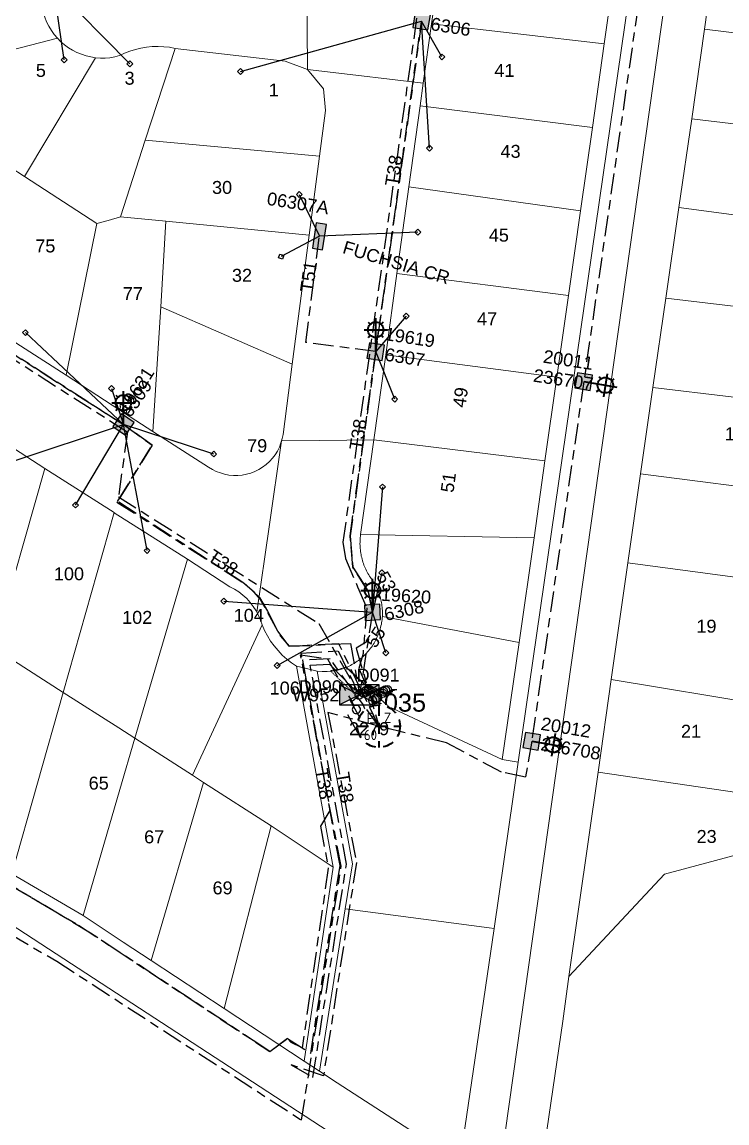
# Model space of a CAD drawing. Header units: metres. Extents: x 301341 to 310479, y 6262403 to 6265281.
# Drawn here: x 303246 to 303382.2, y 6264099.3 to 6264312.3 of the extents above; entities that cross this region are included whole.
import ezdxf
from ezdxf.enums import TextEntityAlignment as Align

# ---------------------------------------------------------------- set-up
doc = ezdxf.new("R2010")
doc.units = ezdxf.units.M
for name, pattern in [('Cable Exist UG', [8.2, 4, -1.2, 1.8, -1.2]), ('Dash', [5, 3, -2]), ('HIDDEN', [0.375, 0.25, -0.125]), ('HIDDEN2', [0.1875, 0.125, -0.0625])]:
    doc.linetypes.add(name, pattern=pattern)
doc.layers.get('0').update_dxf_attribs({"color": 6})
for name, color, linetype, lineweight in [('Cadastre Land Parcels_SP_EXT', 9, 'Continuous', 5), ('Cadastre Other Property_SP_EXT', 9, 'HIDDEN', 5), ('Cadastre Roads_SP_EXT', 9, 'Continuous', 5)]:
    doc.layers.add(name, color=color, linetype=linetype, lineweight=lineweight)
for name, color, linetype in [('Equip_HV_EXT', 7, 'Continuous'), ('Equip_LV_EXT', 7, 'Continuous'), ('Equip_SL_EXT', 7, 'Continuous'), ('Equip_SP_SL_EXT', 7, 'Continuous'), ('Mains_HV_EXT', 7, 'Continuous'), ('Mains_LV_EXT', 7, 'Continuous'), ('Mains_SL_EXT', 7, 'Continuous'), ('Services_SP_EXT', 7, 'Continuous'), ('Sub_SP_EXT', 7, 'Continuous'), ('SupportsUG_SP_LV_EXT', 7, 'Continuous'), ('SupportsUG_SP_LV_SL_EXT', 7, 'Continuous')]:
    doc.layers.add(name, color=color, linetype=linetype)
doc.styles.add('COLUMN_LABEL', font='arial.ttf')
doc.styles.add('iecARIAL', font='arial.ttf', dxfattribs={"height": 2})
doc.styles.add('IESYMBOL1', font='isocp.shx')
doc.styles.add('POLE_LABEL', font='arial.ttf')
doc.styles.add('SLCP_LABEL', font='arial.ttf', dxfattribs={"height": 3.5})
doc.styles.get("Standard").update_dxf_attribs({"font": 'arial.ttf'})
doc.styles.add('SWITCH_LABEL', font='arial.ttf', dxfattribs={"height": 2.5})

# ---------------------------------------------------------------- blocks, each defined once
blk = doc.blocks.new('SUB_PADMOUNT_EXT')
for points in [[(0, 0), (-3.84, 1.92), (-3.84, -1.92)], [(0, 0), (3.84, 1.92), (3.84, -1.92)]]:
    blk.add_hatch(color=256).paths.add_polyline_path(points)
for p, q in [((3.84, 1.92), (-3.84, -1.92)), ((-3.84, 1.92), (3.84, -1.92))]:
    blk.add_line(p, q)
blk.add_lwpolyline([(-3.84, -1.92), (3.84, -1.92), (3.84, 1.92), (-3.84, 1.92)], close=True)
for tag, height, flags, p in [('ASSET_NUM', 3.5, 8, (2, 2)), ('STREET_CODE', 0.2, 9, (1.5, 0)), ('CONSTRUCTED_VOLTAGE', 0.2, 9, (1.5, -0.2)), ('OPERATING_VOLTAGE', 0.2, 9, (1.5, -0.6)), ('ORIENTATION', 0.2, 9, (1.5, -0.8)), ('OWNED_BY', 0.2, 9, (1.5, -1)), ('OPERATED_BY', 0.2, 9, (1.5, -1.2)), ('SECONDARY_VOLTAGE', 0.2, 9, (1.5, -1.6)), ('STATE', 0.2, 9, (1.5, -1.8)), ('SUBSTATION_TYPE', 0.2, 9, (1.5, -2.2)), ('NO_PHASES', 0.2, 9, (1.5, -0.4)), ('MAINTAINED_BY', 0.2, 9, (1.5, -1.4)), ('PARENT', 0.2, 9, (1.5, -2)), ('STREETNAME', 0.2, 9, (1.5, -3)), ('SUBURB', 0.2, 9, (1.5, -3.2)), ('Z', 0.2, 1, (1.5, -3.6)), ('USAGE', 0.2, 9, (1.5, -2.4)), ('LEGEND', 0.2, 9, (1.5, -2.6)), ('LOCATION', 0.2, 9, (1.5, -2.8)), ('NOTES', 0.2, 9, (1.5, -3.4))]:
    blk.add_attdef(tag, text='', height=height, dxfattribs=dict(flags=flags)).set_placement(p, align=Align.MIDDLE_LEFT)
blk = doc.blocks.new('COLUMN_EXT')
blk.add_hatch(color=256).paths.add_polyline_path([(-1.49, 1.48), (-1.49, -1.49), (1.48, -1.49), (1.48, 1.48)])
blk.add_lwpolyline([(-1.49, -1.49), (1.48, -1.49), (1.48, 1.48), (-1.49, 1.48)], close=True)
for tag, height, style, flags, p in [('ASSET_NUM', 2.5, 'COLUMN_LABEL', 8, (2, 2)), ('STRUCTURE_PLANT_NUMBER', 0.2, 'POLE_LABEL', 9, (1.81, 0.03)), ('STREET_CODE', 0.2, 'COLUMN_LABEL', 9, (1.81, -0.2))]:
    blk.add_attdef(tag, text='', height=height, dxfattribs=dict(style=style, flags=flags)).set_placement(p, align=Align.MIDDLE_LEFT)
at = {"flags": 9}
for tag, p in [('COLUMN_TYPE', (1.81, -0.4)), ('OWNED_BY', (1.81, -0.6)), ('STATE', (1.81, -0.8)), ('USAGE', (1.81, -1)), ('STREETNAME', (1.81, -1.6)), ('SUBURB', (1.81, -1.8)), ('LEGEND', (1.81, -1.2)), ('LOCATION', (1.81, -1.4)), ('NOTES', (1.81, -2))]:
    blk.add_attdef(tag, text='', height=0.2, dxfattribs=at).set_placement(p, align=Align.MIDDLE_LEFT)
at = {"flags": 1}
blk.add_attdef('Z', (1.81, -2.35), '', height=0.2, dxfattribs=at)
blk = doc.blocks.new('PILLAR_EXT')
blk.add_hatch(color=256).paths.add_polyline_path([(-2.475, 0.99), (-2.475, -0.99), (2.475, -0.99), (2.475, 0.99)])
blk.add_lwpolyline([(-2.475, -0.99), (2.475, -0.99), (2.475, 0.99), (-2.475, 0.99)], close=True)
at = {"style": 'iecARIAL', "flags": 8}
blk.add_attdef('ASSET_NUM', (1.5, 3.5), '', height=2.5, dxfattribs=at)
for tag, p, flags in [('OWNED_BY', (0, -0.2), 9), ('STATE', (0, -0.4), 9), ('SUPPORT_TYPE', (0, -0.6), 9), ('STREETNAME', (0, -1.8), 9), ('SUBURB', (0, -2), 1), ('USAGE', (0, -0.8), 9), ('LEGEND', (0, -1), 9), ('LOCATION', (0, -1.2), 9), ('NOTES', (0, -1.4), 9), ('PARENT', (0, -1.6), 9)]:
    blk.add_attdef(tag, p, '', height=0.2, dxfattribs=dict(flags=flags))
blk = doc.blocks.new('SL_LANTERN_EXT')
at = {"lineweight": 40}
for p, q in [((0, 1.97), (0, 6.47)), ((-1.46, 5.68), (-1.06, 5.28)), ((1.46, 5.68), (1.06, 5.28)), ((-2.25, 4.22), (2.25, 4.22)), ((-1.46, 2.76), (-1.06, 3.16)), ((0, 0), (0, 2.72)), ((1.46, 2.76), (1.06, 3.16))]:
    blk.add_line(p, q, dxfattribs=at)
blk.add_circle((0, 4.22), 1.5, dxfattribs=at)
at = {"style": 'iecARIAL', "flags": 8}
blk.add_attdef('ASSET_NUM', (1.5, 1.5), '', height=2.5, dxfattribs=at)
for tag, p, height, flags in [('OPERATING_VOLTAGE', (0.98, -1.65), 0.2, 9), ('ORIENTATION', (0.98, -1.85), 0.2, 9), ('OWNED_BY', (0.98, -2.05), 0.2, 9), ('STATE', (0.98, -2.25), 0.2, 9), ('CONSTRUCTED_VOLTAGE', (0.98, -0.65), 0.2, 9), ('CONTROL_TYPE', (0.98, -0.85), 0.2, 9), ('LANTERN_PURPOSE', (0.98, -1.05), 0.2, 9), ('LANTERN_TYPE', (0.98, -1.25), 0.2, 9), ('NO_PHASES', (0.98, -1.45), 0.2, 9), ('LNUMBER', (2.18, -3.25), 2.5, 8), ('USAGE', (0.98, -2.45), 0.2, 9), ('CEXIST', (0.98, -2.65), 0.2, 9), ('CNEW', (0.98, -2.85), 0.2, 9), ('CNUMBER', (0.98, -3.05), 0.2, 9), ('CREMOVE', (0.98, -3.25), 0.2, 9), ('CREPLACE', (0.98, -3.45), 0.2, 9), ('LKINGHEIGHT', (0.98, -3.65), 0.2, 9), ('LBRACKET', (0.98, -3.85), 0.2, 9), ('LBRACKETVOCAB', (0.98, -4.05), 0.2, 9), ('LCATEGORY', (0.98, -4.25), 0.2, 9), ('LCHARGE1', (0.98, -4.45), 0.2, 9), ('LCHARGE1PERCENT', (0.98, -4.65), 0.2, 9), ('LCHARGE2', (0.98, -4.85), 0.2, 9), ('LCHARGE2PERCENT', (0.98, -5.05), 0.2, 9), ('LCHARGE3', (0.98, -5.25), 0.2, 9), ('LCHARGE3PERCENT', (0.98, -5.45), 0.2, 9), ('LEXIST', (0.98, -5.65), 0.2, 9), ('LLAMP', (0.98, -5.85), 0.2, 9), ('LLAMPVOCAB', (0.98, -6.05), 0.2, 9), ('LMAST', (0.98, -6.25), 0.2, 9), ('LMASTVOCAB', (0.98, -6.45), 0.2, 9), ('LNEW', (0.98, -6.65), 0.2, 9), ('LANTNUMBER', (0.98, -6.85), 0.2, 9), ('LOUTREACH', (0.98, -7.25), 0.2, 9), ('LOUTREACHVOCAB', (0.98, -7.45), 0.2, 9), ('LRATECODE', (0.98, -7.65), 0.2, 9), ('LREMOVE', (0.98, -7.85), 0.2, 9), ('LREPLACE', (0.98, -8.05), 0.2, 9), ('LTYPE', (0.98, -8.25), 0.2, 9), ('LTYPEVOCAB', (0.98, -8.45), 0.2, 9), ('LEGEND', (0.98, -8.65), 0.2, 9), ('STREETNAME', (0.98, -9.25), 0.2, 9), ('SUBURB', (0.98, -9.45), 0.2, 1), ('LOCATION', (0.98, -8.85), 0.2, 9), ('NOTES', (0.98, -9.05), 0.2, 9)]:
    blk.add_attdef(tag, p, '', height=height, dxfattribs=dict(flags=flags))
blk = doc.blocks.new('CCP_EXT')
at = {"flags": 9}
for tag, p in [('STATE', (0, -1.8)), ('NOTES', (0, -2))]:
    blk.add_attdef(tag, text='', height=0.2, dxfattribs=at).set_placement(p, align=Align.MIDDLE_LEFT)
blk.add_wipeout([(0, 0.57), (0.57, 0), (0, -0.57), (-0.57, 0)])
blk.add_lwpolyline([(-0.57, 0), (0, 0.57), (0.57, 0), (0, -0.57), (-0.57, 0)])
at = {"flags": 1}
blk.add_attdef('Z', (0, 0), '', height=0.2, dxfattribs=at)
at = {"flags": 9}
for tag, p in [('CCP_TYPE', (0, 0)), ('CONSTRUCTED_VOLTAGE', (0, -0.2)), ('OPERATING_VOLTAGE', (0, -0.6)), ('ORIENTATION', (0, -0.8)), ('OWNED_BY', (0, -1)), ('NO_PHASES', (0, -0.4)), ('USAGE', (0, -1.2)), ('LEGEND', (0, -1.4)), ('LIFE_SUPPORT', (0, -1.6))]:
    blk.add_attdef(tag, text='', height=0.2, dxfattribs=at).set_placement(p, align=Align.MIDDLE_LEFT)
blk = doc.blocks.new('LV_UG_DFUSE_CLOSED_EXT')
for points in [[(1, 0), (0, 0)], [(5.04, 0.73), (2.16, -0.72)], [(5.05, -0.71), (2.16, 0.72)], [(6.2, 0.01), (7.2, 0.01)]]:
    blk.add_lwpolyline(points)
for centre in [(1.8, 0), (5.4, 0.01)]:
    blk.add_circle(centre, 0.8)
at = {"flags": 9}
for tag, p in [('ACTUAL_STATUS', (0, 0)), ('CONSTRUCTED_VOLTAGE', (0, -0.2)), ('OPERATING_VOLTAGE', (0, -0.6)), ('ORIENTATION', (0, -0.8)), ('STATE', (0, -1)), ('SWITCH_TYPE', (0, -1.2)), ('NO_PHASES', (0, -0.4)), ('USAGE', (0, -1.4)), ('NOTES', (0, -1.6))]:
    blk.add_attdef(tag, text='', height=0.2, dxfattribs=at).set_placement(p, align=Align.MIDDLE_LEFT)
at = {"flags": 1}
blk.add_attdef('Z', (0, 0), '', height=0.2, dxfattribs=at)
blk = doc.blocks.new('SWG_HOLEC_SU_EXT')
blk.add_line((1.8, -2), (5.8, -2))
for points in [[(1, 0), (0, 0)], [(6.6, 0), (7.6, 0)]]:
    blk.add_lwpolyline(points)
for points in [[(1.8, -0.8, 1), (1.8, 0.8, 1)], [(5.8, -0.8, 1), (5.8, 0.8, 1)]]:
    blk.add_lwpolyline(points, format="xyb", close=True)
at = {"style": 'SWITCH_LABEL', "flags": 8}
blk.add_attdef('ASSET_NUM', text='', height=2.5, rotation=179.9544, dxfattribs=at).set_placement((-2.4, 0), align=Align.MIDDLE_LEFT)
at = {"flags": 1}
blk.add_attdef('Z', (0, 0), '', height=0.2, dxfattribs=at)
at = {"flags": 9}
for tag, p in [('ACTUAL_STATUS', (0, -0.4)), ('CONSTRUCTED_VOLTAGE', (0, -0.6)), ('OPERATING_VOLTAGE', (0, -1)), ('ORIENTATION', (0, -1.2)), ('OWNED_BY', (0, -1.4)), ('STATE', (0, -1.8)), ('SWITCH_TYPE', (0, -2)), ('NO_PHASES', (0, -0.8)), ('PARENT', (0, -1.6)), ('USAGE', (0, -2.2)), ('STREETNAME', (0, -2.6)), ('SUBURB', (0, -2.8)), ('LOCATION', (0, -2.4)), ('NOTES', (0, -3))]:
    blk.add_attdef(tag, text='', height=0.2, dxfattribs=at).set_placement(p, align=Align.MIDDLE_LEFT)
at = {"style": 'SWITCH_LABEL', "flags": 9}
blk.add_attdef('STREET_CODE', text='', height=0.2, dxfattribs=at).set_placement((0, -0.2), align=Align.MIDDLE_LEFT)
blk = doc.blocks.new('SLCP_ZELL_EXT')
blk.add_wipeout([(-0.14, 4.3), (-0.4, 4.28), (-0.67, 4.25), (-0.94, 4.2), (-1.2, 4.13), (-1.46, 4.05), (-1.71, 3.95), (-1.95, 3.83), (-2.19, 3.7), (-2.42, 3.56), (-2.64, 3.4), (-2.85, 3.23), (-3.04, 3.04), (-3.23, 2.85), (-3.4, 2.64), (-3.56, 2.42), (-3.7, 2.19), (-3.83, 1.95), (-3.95, 1.71), (-4.05, 1.46), (-4.13, 1.2), (-4.2, 0.94), (-4.25, 0.67), (-4.28, 0.4), (-4.3, 0.14), (-4.3, -0.14), (-4.28, -0.4), (-4.25, -0.67), (-4.2, -0.94), (-4.13, -1.2), (-4.05, -1.46), (-3.95, -1.71), (-3.83, -1.95), (-3.7, -2.19), (-3.56, -2.42), (-3.4, -2.64), (-3.23, -2.85), (-3.04, -3.04), (-2.85, -3.23), (-2.64, -3.4), (-2.42, -3.56), (-2.19, -3.7), (-1.95, -3.83), (-1.71, -3.95), (-1.46, -4.05), (-1.2, -4.13), (-0.94, -4.2), (-0.67, -4.25), (-0.4, -4.28), (-0.14, -4.3), (0.14, -4.3), (0.4, -4.28), (0.67, -4.25), (0.94, -4.2), (1.2, -4.13), (1.46, -4.05), (1.71, -3.95), (1.95, -3.83), (2.19, -3.7), (2.42, -3.56), (2.64, -3.4), (2.85, -3.23), (3.04, -3.04), (3.23, -2.85), (3.4, -2.64), (3.56, -2.42), (3.7, -2.19), (3.83, -1.95), (3.95, -1.71), (4.05, -1.46), (4.13, -1.2), (4.2, -0.94), (4.25, -0.67), (4.28, -0.4), (4.3, -0.14), (4.3, 0.14), (4.28, 0.4), (4.25, 0.67), (4.2, 0.94), (4.13, 1.2), (4.05, 1.46), (3.95, 1.71), (3.83, 1.95), (3.7, 2.19), (3.56, 2.42), (3.4, 2.64), (3.23, 2.85), (3.04, 3.04), (2.85, 3.23), (2.64, 3.4), (2.42, 3.56), (2.19, 3.7), (1.95, 3.83), (1.71, 3.95), (1.46, 4.05), (1.2, 4.13), (0.94, 4.2), (0.67, 4.25), (0.4, 4.28), (0.14, 4.3)])
at = {"linetype": 'Dash', "lineweight": 40, "ltscale": 0.7}
for p, q in [((0, 4.11), (0, -4.11)), ((-4.11, 0), (4.11, 0))]:
    blk.add_line(p, q, dxfattribs=at)
blk.add_circle((0, 0), 4.11, dxfattribs=at)
at = {"lineweight": 40, "style": 'IESYMBOL1'}
for s, p in [('P', (-1.6, 0)), ('Z', (1.7, 0)), ('60', (-1.61, -3.31))]:
    blk.add_text(s, height=2, dxfattribs=at).set_placement(p, align=Align.BOTTOM_CENTER)
at = {"style": 'SLCP_LABEL'}
for tag, height, flags, p in [('ASSET_NUM', 2.5, 8, (2, 2)), ('STREET_CODE', 0.2, 9, (0, -0.2))]:
    blk.add_attdef(tag, text='', height=height, dxfattribs=dict(at, flags=flags)).set_placement(p, align=Align.MIDDLE_LEFT)
at = {"flags": 1}
blk.add_attdef('Z', (0, 0), '', height=0.2, dxfattribs=at)
at = {"flags": 9}
for tag, p in [('CONSTRUCTED_VOLTAGE', (0, -0.4)), ('CONTROL_TYPE', (0, -0.6)), ('OPERATING_VOLTAGE', (0, -1)), ('ORIENTATION', (0, -1.2)), ('OWNED_BY', (0, -1.4)), ('STATE', (0, -2)), ('NO_PHASES', (0, -0.8)), ('USAGE', (0, -1.6)), ('LOCATION', (0, -1.8)), ('NOTES', (0, -2.2))]:
    blk.add_attdef(tag, text='', height=0.2, dxfattribs=at).set_placement(p, align=Align.MIDDLE_LEFT)

msp = doc.modelspace()

# ---------------------------------------------------------------- linework, layer by layer
at = {"layer": 'Cadastre Land Parcels_SP_EXT', "linetype": 'Continuous'}
for points in [[(303394.8, 6264391.85), (303382.2, 6264401.23), (303377.03, 6264364.76), (303337.88, 6264086.97), (303345.79, 6264081.3), (303346.24, 6264089.9), (303350.47, 6264118.98), (303351.68, 6264127.64), (303357.32, 6264167.15), (303359.86, 6264185.1), (303363.06, 6264207.64), (303365.52, 6264224.84), (303367.91, 6264241.58), (303370.39, 6264258.84), (303372.92, 6264276.37), (303375.41, 6264293.55), (303377.88, 6264310.91), (303380.73, 6264331.1), (303383.47, 6264350.39), (303388.16, 6264383.19), (303394.8, 6264391.85)], [(303377.03, 6264364.76), (303370.37, 6264366.07), (303341.89, 6264169.06), (303337.19, 6264136.89), (303333.86, 6264114.11), (303330.58, 6264091.72), (303337.88, 6264086.97), (303377.03, 6264364.76)], [(303410.76, 6264320.43), (303380.73, 6264331.1), (303377.88, 6264310.91), (303408.72, 6264307.09), (303409.88, 6264314.82), (303410.09, 6264316.71), (303410.38, 6264318.58), (303410.76, 6264320.43)], [(303360.8, 6264324.29), (303327.41, 6264328.24), (303326.21, 6264319.7), (303325.12, 6264311.89), (303358.5, 6264308.04), (303360.8, 6264324.29)], [(303250.1, 6264319.77), (303215.29, 6264323.25), (303207.46, 6264317.23), (303206.31, 6264316.35), (303215.93, 6264305.91), (303220.63, 6264300.84), (303252.8, 6264309.12), (303252.18, 6264309.86), (303251.62, 6264310.63), (303251.13, 6264311.45), (303250.71, 6264312.31), (303250.37, 6264313.19), (303250.09, 6264314.11), (303249.9, 6264315.04), (303249.78, 6264315.99), (303249.74, 6264316.94), (303249.78, 6264317.9), (303249.89, 6264318.84), (303250.1, 6264319.77)], [(303358.5, 6264308.04), (303325.12, 6264311.89), (303323.52, 6264300.41), (303322.92, 6264296.05), (303356.21, 6264291.86), (303358.5, 6264308.04)], [(303260.17, 6264305.35), (303259.25, 6264305.52), (303258.33, 6264305.74), (303257.44, 6264306.03), (303256.57, 6264306.39), (303255.74, 6264306.81), (303254.94, 6264307.3), (303254.18, 6264307.85), (303253.46, 6264308.46), (303252.8, 6264309.12), (303220.63, 6264300.84), (303224.51, 6264296.59), (303231.3, 6264292.2), (303243.66, 6264284.16), (303246.4, 6264282.39), (303260.17, 6264305.35)], [(303408.72, 6264307.09), (303377.88, 6264310.91), (303375.41, 6264293.55), (303406.08, 6264289.86), (303408.72, 6264307.09)], [(303275.54, 6264307.17), (303274.45, 6264307.37), (303273.35, 6264307.49), (303272.24, 6264307.54), (303271.13, 6264307.51), (303270.03, 6264307.41), (303268.94, 6264307.23), (303267.86, 6264306.97), (303266.8, 6264306.64), (303265.77, 6264306.23), (303264.77, 6264305.76), (303263.87, 6264305.52), (303262.95, 6264305.36), (303262.03, 6264305.29), (303261.97, 6264305.29), (303261.1, 6264305.29), (303260.17, 6264305.35), (303246.4, 6264282.39), (303260.38, 6264273.28), (303262.62, 6264273.9), (303264.96, 6264274.56), (303269.78, 6264289.44), (303275.54, 6264307.17)], [(303301.13, 6264303.06), (303296.8, 6264304.68), (303275.54, 6264307.17), (303269.78, 6264289.44), (303303.45, 6264286.29), (303304.59, 6264295.13), (303304.2, 6264299.32), (303301.13, 6264303.06)], [(303356.21, 6264291.86), (303322.92, 6264296.05), (303320.73, 6264280.38), (303353.93, 6264275.72), (303356.21, 6264291.86)], [(303406.08, 6264289.86), (303375.41, 6264293.55), (303372.92, 6264276.37), (303403.4, 6264272.31), (303406.08, 6264289.86)], [(303303.45, 6264286.29), (303269.78, 6264289.44), (303264.96, 6264274.56), (303273.76, 6264273.73), (303301.45, 6264271.06), (303303.45, 6264286.29)], [(303260.38, 6264273.28), (303246.4, 6264282.39), (303243.66, 6264284.16), (303237.65, 6264254.72), (303254.46, 6264243.94), (303260.38, 6264273.28)], [(303353.93, 6264275.72), (303320.73, 6264280.38), (303318.43, 6264263.63), (303351.62, 6264259.38), (303353.93, 6264275.72)], [(303403.4, 6264272.31), (303372.92, 6264276.37), (303370.39, 6264258.84), (303400.83, 6264255.24), (303403.4, 6264272.31)], [(303263.35, 6264238.18), (303271.26, 6264233.06), (303272.76, 6264257.2), (303273.76, 6264273.73), (303264.96, 6264274.56), (303262.62, 6264273.9), (303260.38, 6264273.28), (303254.46, 6264243.94), (303263.35, 6264238.18)], [(303301.45, 6264271.06), (303273.76, 6264273.73), (303272.76, 6264257.2), (303298.14, 6264246.08), (303301.45, 6264271.06)], [(303351.62, 6264259.38), (303318.43, 6264263.63), (303316.25, 6264247.9), (303349.35, 6264243.54), (303351.62, 6264259.38)], [(303400.83, 6264255.24), (303370.39, 6264258.84), (303367.91, 6264241.58), (303398.18, 6264237.98), (303400.83, 6264255.24)], [(303298.14, 6264246.08), (303272.76, 6264257.2), (303271.26, 6264233.06), (303282.02, 6264226.17), (303282.74, 6264225.72), (303283.51, 6264225.34), (303284.3, 6264225.03), (303285.12, 6264224.79), (303285.96, 6264224.64), (303286.81, 6264224.56), (303287.66, 6264224.56), (303288.51, 6264224.64), (303289.35, 6264224.79), (303290.17, 6264225.02), (303290.97, 6264225.33), (303291.73, 6264225.71), (303292.46, 6264226.16), (303293.14, 6264226.67), (303293.77, 6264227.25), (303294.35, 6264227.88), (303294.87, 6264228.56), (303295.32, 6264229.28), (303295.7, 6264230.05), (303296.01, 6264230.84), (303296.13, 6264231.27), (303296.24, 6264231.67), (303296.4, 6264232.47), (303298.14, 6264246.08)], [(303349.35, 6264243.54), (303316.25, 6264247.9), (303313.97, 6264231.45), (303347.03, 6264227.38), (303349.35, 6264243.54)], [(303398.18, 6264237.98), (303367.91, 6264241.58), (303365.52, 6264224.84), (303395.6, 6264221.03), (303398.18, 6264237.98)], [(303250.37, 6264225.92), (303238.21, 6264233.79), (303227.71, 6264198.41), (303240.43, 6264191.23), (303250.37, 6264225.92)], [(303347.03, 6264227.38), (303313.97, 6264231.45), (303311.41, 6264213.13), (303344.92, 6264212.47), (303347.03, 6264227.38)], [(303263.74, 6264217.38), (303250.37, 6264225.92), (303240.43, 6264191.23), (303253.91, 6264182.59), (303263.74, 6264217.38)], [(303393.69, 6264208.58), (303395.6, 6264221.03), (303365.52, 6264224.84), (303363.06, 6264207.64), (303392.94, 6264203.66), (303393.69, 6264208.58)], [(303277.92, 6264208.35), (303263.78, 6264217.35), (303263.74, 6264217.38), (303253.91, 6264182.59), (303264.64, 6264175.72), (303267.78, 6264173.71), (303277.92, 6264208.35)], [(303344.92, 6264212.47), (303311.41, 6264213.13), (303311.37, 6264212.83), (303311.34, 6264212.53), (303311.31, 6264212.23), (303311.3, 6264211.93), (303311.29, 6264211.63), (303311.28, 6264211.33), (303311.29, 6264211.03), (303311.3, 6264210.73), (303311.32, 6264210.44), (303311.35, 6264210.14), (303311.39, 6264209.84), (303311.43, 6264209.54), (303311.48, 6264209.25), (303311.54, 6264208.95), (303311.61, 6264208.66), (303311.68, 6264208.37), (303311.76, 6264208.08), (303311.85, 6264207.79), (303311.95, 6264207.51), (303312.05, 6264207.23), (303312.16, 6264206.95), (303312.28, 6264206.67), (303312.41, 6264206.4), (303312.54, 6264206.13), (303312.68, 6264205.87), (303312.82, 6264205.6), (303312.97, 6264205.34), (303313.13, 6264205.09), (303313.3, 6264204.84), (303313.47, 6264204.59), (303313.64, 6264204.35), (303313.8, 6264204.1), (303313.96, 6264203.84), (303314.11, 6264203.58), (303314.26, 6264203.32), (303314.4, 6264203.05), (303314.53, 6264202.78), (303314.65, 6264202.51), (303314.77, 6264202.24), (303314.87, 6264201.96), (303314.98, 6264201.67), (303315.07, 6264201.39), (303315.16, 6264201.1), (303315.24, 6264200.81), (303315.31, 6264200.52), (303315.38, 6264200.23), (303315.43, 6264199.94), (303315.48, 6264199.64), (303315.53, 6264199.34), (303315.56, 6264199.05), (303315.59, 6264198.75), (303315.61, 6264198.45), (303315.62, 6264198.15), (303315.62, 6264197.85), (303315.62, 6264197.55), (303315.61, 6264197.25), (303342.04, 6264192.25), (303344.92, 6264212.47)], [(303278.92, 6264166.57), (303292.37, 6264195.63), (303292.06, 6264196.57), (303291.67, 6264197.49), (303291.34, 6264198.12), (303291.2, 6264198.37), (303290.66, 6264199.21), (303290.05, 6264200), (303289.38, 6264200.73), (303288.64, 6264201.4), (303287.85, 6264202.01), (303287.01, 6264202.55), (303286.13, 6264203.01), (303277.92, 6264208.35), (303267.78, 6264173.71), (303278.92, 6264166.57)], [(303392.94, 6264203.66), (303363.06, 6264207.64), (303359.86, 6264185.1), (303389.39, 6264180.18), (303392.94, 6264203.66)], [(303342.04, 6264192.25), (303315.61, 6264197.25), (303315.58, 6264196.95), (303315.55, 6264196.65), (303315.51, 6264196.35), (303315.46, 6264196.05), (303315.41, 6264195.76), (303315.34, 6264195.46), (303315.27, 6264195.17), (303315.19, 6264194.88), (303315.1, 6264194.59), (303315.01, 6264194.3), (303314.91, 6264194.02), (303314.8, 6264193.74), (303314.68, 6264193.46), (303314.56, 6264193.19), (303314.43, 6264192.91), (303314.29, 6264192.64), (303314.15, 6264192.38), (303314, 6264192.12), (303313.84, 6264191.86), (303313.67, 6264191.61), (303313.5, 6264191.36), (303313.32, 6264191.12), (303313.14, 6264190.88), (303312.95, 6264190.65), (303312.75, 6264190.42), (303312.55, 6264190.19), (303312.34, 6264189.97), (303312.13, 6264189.76), (303311.91, 6264189.55), (303311.69, 6264189.35), (303311.46, 6264189.16), (303311.22, 6264188.97), (303310.98, 6264188.78), (303310.74, 6264188.61), (303310.49, 6264188.43), (303310.24, 6264188.27), (303309.98, 6264188.11), (303309.72, 6264187.96), (303309.45, 6264187.82), (303309.18, 6264187.68), (303308.91, 6264187.55), (303308.64, 6264187.43), (303316.82, 6264179.89), (303338.79, 6264169.61), (303342.04, 6264192.25)], [(303299.03, 6264187.65), (303298.05, 6264188.31), (303297.13, 6264189.03), (303296.26, 6264189.82), (303295.45, 6264190.67), (303294.7, 6264191.57), (303294.01, 6264192.52), (303293.39, 6264193.51), (303292.85, 6264194.55), (303292.37, 6264195.63), (303278.92, 6264166.57), (303281.06, 6264165.19), (303294.12, 6264156.75), (303306.08, 6264148.78), (303299.03, 6264187.65)], [(303253.91, 6264182.59), (303240.43, 6264191.23), (303230.23, 6264155.61), (303243.99, 6264147.47), (303253.91, 6264182.59)], [(303338.79, 6264169.61), (303316.82, 6264179.89), (303308.64, 6264187.43), (303307.73, 6264187.09), (303306.81, 6264186.84), (303305.88, 6264186.67), (303304.93, 6264186.6), (303303.98, 6264186.61), (303303.03, 6264186.72), (303309.86, 6264149.43), (303308.44, 6264140.71), (303336.23, 6264137.02), (303337.19, 6264136.89), (303341.89, 6264169.06), (303338.79, 6264169.61)], [(303389.39, 6264180.18), (303359.86, 6264185.1), (303357.32, 6264167.15), (303386.74, 6264162.83), (303389.39, 6264180.18)], [(303264.89, 6264163.82), (303267.78, 6264173.71), (303264.64, 6264175.72), (303253.91, 6264182.59), (303243.99, 6264147.47), (303257.75, 6264139.43), (303264.89, 6264163.82)], [(303278.92, 6264166.57), (303267.78, 6264173.71), (303264.89, 6264163.82), (303257.75, 6264139.43), (303265.49, 6264134.3), (303270.93, 6264130.7), (303281.06, 6264165.19), (303278.92, 6264166.57)], [(303386.74, 6264162.83), (303357.32, 6264167.15), (303351.68, 6264127.64), (303370.16, 6264147.45), (303386.25, 6264151.73), (303386.16, 6264154.35), (303386.18, 6264156.99), (303386.29, 6264159.62), (303386.74, 6264162.83)], [(303294.12, 6264156.75), (303281.06, 6264165.19), (303270.93, 6264130.7), (303285.01, 6264121.45), (303294.12, 6264156.75)]]:
    msp.add_lwpolyline(points, close=True, dxfattribs=at)
at = {"layer": 'Cadastre Other Property_SP_EXT', "linetype": 'HIDDEN2'}
msp.add_lwpolyline([(303310.82, 6264181.77), (303312.68, 6264183.79), (303308.63, 6264187.52), (303307.25, 6264187.05), (303305.51, 6264186.78), (303310.82, 6264181.77)], close=True, dxfattribs=at)
at = {"layer": 'Cadastre Roads_SP_EXT', "linetype": 'Continuous'}
for points in [[(303376.11, 6264405.8), (303374.35, 6264407.29), (303372.75, 6264408.64), (303367.81, 6264373.64), (303366.77, 6264366.1), (303363.6, 6264344.04), (303360.8, 6264324.29), (303358.5, 6264308.04), (303356.21, 6264291.86), (303353.93, 6264275.72), (303351.62, 6264259.38), (303349.35, 6264243.54), (303347.03, 6264227.38), (303344.92, 6264212.47), (303342.04, 6264192.25), (303338.79, 6264169.61), (303341.89, 6264169.06), (303370.37, 6264366.07), (303376.11, 6264405.8)], [(303303.03, 6264186.72), (303300.71, 6264187.26), (303299.03, 6264187.65), (303306.08, 6264148.78), (303300.51, 6264111.26), (303301.97, 6264110.28), (303303.43, 6264109.3), (303308.44, 6264140.71), (303309.86, 6264149.43), (303303.03, 6264186.72)]]:
    msp.add_lwpolyline(points, close=True, dxfattribs=at)
at = {"layer": 'Mains_LV_EXT', "linetype": 'Cable Exist UG'}
for points in [[(303314.32, 6264248.51), (303300.8, 6264250.28), (303303.43, 6264270.81)], [(303313.71, 6264198.08), (303311.18, 6264182.11)]]:
    msp.add_lwpolyline(points, dxfattribs=at)
at = {"layer": 'Mains_SL_EXT', "linetype": 'Cable Exist UG'}
for points in [[(303366.22, 6264323.51), (303354.54, 6264242.7)], [(303354.54, 6264242.7), (303344.48, 6264173.13)]]:
    msp.add_lwpolyline(points, dxfattribs=at)
at = {"layer": 'Services_SP_EXT'}
msp.add_lwpolyline([(303243.47, 6264227.07), (303265.54, 6264234.39)], dxfattribs=at)

# ---------------------------------------------------------------- block references
at = {"layer": 'Equip_HV_EXT'}
ref = msp.add_blockref('SWG_HOLEC_SU_EXT', (303313.01, 6264182.69), dxfattribs=dict(at, rotation=292.7592380818451))
ref.add_attrib('ASSET_NUM', 'D091', dxfattribs={"layer": '0', "height": 2.5, "style": 'SWITCH_LABEL'}).set_placement((303310.61, 6264183.94), align=Align.BOTTOM_LEFT)
ref = msp.add_blockref('SWG_HOLEC_SU_EXT', (303309.69, 6264180.85), dxfattribs=dict(at, rotation=299.5213617492678))
ref.add_attrib('ASSET_NUM', 'W952', dxfattribs={"layer": '0', "height": 2.5, "style": 'SWITCH_LABEL'}).set_placement((303307.29, 6264182.1), align=Align.MIDDLE_RIGHT)
ref = msp.add_blockref('SWG_HOLEC_SU_EXT', (303310.18, 6264183.68), dxfattribs=dict(at, rotation=298.9676606085491))
ref.add_attrib('ASSET_NUM', 'D090', dxfattribs={"layer": '0', "height": 2.5, "style": 'SWITCH_LABEL'}).set_placement((303307.78, 6264184.93), align=Align.TOP_RIGHT)
at = {"layer": 'Equip_LV_EXT'}
for p in [(303310.23, 6264182.42), (303310.43, 6264182.78), (303310.77, 6264183.03), (303311.18, 6264183.11)]:
    msp.add_blockref('LV_UG_DFUSE_CLOSED_EXT', p, dxfattribs=at)
at = {"layer": 'Equip_SP_SL_EXT'}
ref = msp.add_blockref('SL_LANTERN_EXT', (303314.32, 6264248.51), dxfattribs=at)
ref.add_attrib('ASSET_NUM', '19619', dxfattribs={"layer": '0', "height": 2.5, "rotation": 351.3809, "style": 'iecARIAL'}).set_placement((303315.82, 6264250.01), align=Align.BOTTOM_LEFT)
ref = msp.add_blockref('SL_LANTERN_EXT', (303354.54, 6264242.7), dxfattribs=dict(at, rotation=260.6217764145487))
ref.add_attrib('ASSET_NUM', '20011', dxfattribs={"layer": '0', "height": 2.5, "rotation": 351.3809, "style": 'iecARIAL'}).set_placement((303356.04, 6264244.2), align=Align.BOTTOM_RIGHT)
ref = msp.add_blockref('SL_LANTERN_EXT', (303265.54, 6264234.39), dxfattribs=at)
ref.add_attrib('ASSET_NUM', '19621', dxfattribs={"layer": '0', "height": 2.5, "rotation": 57.2748, "style": 'iecARIAL'}).set_placement((303267.04, 6264235.89), align=Align.BOTTOM_LEFT)
ref = msp.add_blockref('SL_LANTERN_EXT', (303313.71, 6264198.08), dxfattribs=at)
ref.add_attrib('ASSET_NUM', '19620', dxfattribs={"layer": '0', "height": 2.5, "rotation": 356.5226, "style": 'iecARIAL'}).set_placement((303315.21, 6264199.58), align=Align.BOTTOM_LEFT)
ref = msp.add_blockref('SL_LANTERN_EXT', (303344.48, 6264173.13), dxfattribs=dict(at, rotation=260.6217764145487))
ref.add_attrib('ASSET_NUM', '20012', dxfattribs={"layer": '0', "height": 2.5, "rotation": 350.5354, "style": 'iecARIAL'}).set_placement((303345.98, 6264174.63), align=Align.BOTTOM_LEFT)
at = {"layer": 'Sub_SP_EXT'}
ref = msp.add_blockref('SUB_PADMOUNT_EXT', (303311.18, 6264182.11), dxfattribs=at)
ref.add_attrib('ASSET_NUM', '8035', dxfattribs={"layer": '0', "height": 3.5}).set_placement((303313.18, 6264182.36), align=Align.TOP_LEFT)
at = {"layer": 'SupportsUG_SP_LV_EXT'}
ref = msp.add_blockref('PILLAR_EXT', (303303.43, 6264270.81), dxfattribs=dict(at, rotation=261.3192270250796))
ref.add_attrib('ASSET_NUM', '06307A', dxfattribs={"layer": '0', "height": 2.5, "rotation": 350.9979, "style": 'iecARIAL'}).set_placement((303304.93, 6264274.31), align=Align.BOTTOM_RIGHT)
at = {"layer": 'SupportsUG_SP_LV_SL_EXT'}
ref = msp.add_blockref('COLUMN_EXT', (303323.18, 6264312.45), dxfattribs=dict(at, rotation=80.9385646192693))
ref.add_attrib('ASSET_NUM', '6306', dxfattribs={"layer": '0', "height": 2.5, "rotation": 350.9018, "style": 'COLUMN_LABEL'}).set_placement((303325.18, 6264313.2), align=Align.TOP_LEFT)
ref = msp.add_blockref('COLUMN_EXT', (303314.32, 6264248.51), dxfattribs=dict(at, rotation=81.03960527171267))
ref.add_attrib('ASSET_NUM', '6307', dxfattribs={"layer": '0', "height": 2.5, "rotation": 351.0725, "style": 'COLUMN_LABEL'}).set_placement((303316.32, 6264249.26), align=Align.TOP_LEFT)
ref = msp.add_blockref('COLUMN_EXT', (303354.54, 6264242.7), dxfattribs=dict(at, rotation=260.6217764145487))
ref.add_attrib('ASSET_NUM', '236707', dxfattribs={"layer": '0', "height": 2.5, "rotation": 351.3809, "style": 'COLUMN_LABEL'}).set_placement((303356.54, 6264243.45), align=Align.TOP_RIGHT)
ref = msp.add_blockref('COLUMN_EXT', (303265.54, 6264234.39), dxfattribs=dict(at, rotation=145.8828526434764))
ref.add_attrib('ASSET_NUM', '6309', dxfattribs={"layer": '0', "height": 2.5, "rotation": 55.9916, "style": 'COLUMN_LABEL'}).set_placement((303267.54, 6264235.14), align=Align.BOTTOM_LEFT)
ref = msp.add_blockref('COLUMN_EXT', (303313.71, 6264198.08), dxfattribs=dict(at, rotation=92.54039097111541))
ref.add_attrib('ASSET_NUM', '6308', dxfattribs={"layer": '0', "height": 2.5, "rotation": 12.5684, "style": 'COLUMN_LABEL'}).set_placement((303315.71, 6264198.83), align=Align.TOP_LEFT)
ref = msp.add_blockref('COLUMN_EXT', (303344.48, 6264173.13), dxfattribs=dict(at, rotation=260.6217764145487))
ref.add_attrib('ASSET_NUM', '236708', dxfattribs={"layer": '0', "height": 2.5, "rotation": 350.5354, "style": 'COLUMN_LABEL'}).set_placement((303346.48, 6264173.88), align=Align.TOP_LEFT)

# ---------------------------------------------------------------- texts
at = {"layer": 'Cadastre Land Parcels_SP_EXT'}
for s, p in [('5', (303248.62, 6264301.65)), ('3', (303265.78, 6264300.14)), ('41', (303337.26, 6264301.65)), ('1', (303293.64, 6264297.87)), ('43', (303338.45, 6264286)), ('30', (303282.68, 6264279.02)), ('45', (303336.18, 6264269.78)), ('75', (303248.51, 6264267.7)), ('32', (303286.53, 6264262.02)), ('77', (303265.44, 6264258.48)), ('47', (303333.91, 6264253.61)), ('15', (303381.8, 6264231.36)), ('79', (303289.46, 6264229.06)), ('100', (303252.11, 6264204.28)), ('102', (303265.3, 6264195.85)), ('104', (303286.87, 6264196.25)), ('19', (303376.31, 6264194.15)), ('106', (303293.82, 6264182.18)), ('21', (303373.33, 6264173.82)), ('65', (303258.83, 6264163.79)), ('67', (303269.55, 6264153.39)), ('23', (303376.35, 6264153.47)), ('69', (303282.78, 6264143.52))]:
    msp.add_text(s, height=2.5, dxfattribs=at).set_placement(p)
for s, rotation, p in [('49', 82.0945, (303331.65, 6264237.57)), ('51', 82.1063, (303329.33, 6264221.11)), ('53', 300.0264, (303314.34, 6264205.06)), ('55', 57.0591, (303314.29, 6264190.98))]:
    msp.add_text(s, height=2.5, rotation=rotation, dxfattribs=at).set_placement(p)
at = {"layer": 'Cadastre Roads_SP_EXT'}
msp.add_text('FUCHSIA CR', height=2.5, rotation=343.3148, dxfattribs=at).set_placement((303307.74, 6264267.62))
at = {"layer": 'Mains_LV_EXT'}
for s, rotation, p in [('T38', 81.0342, (303318.56, 6264280.37)), ('T51', 81.6204, (303302.13, 6264259.86)), ('T38', 81.022, (303311.66, 6264229.32)), ('T38', 326.3197, (303281.62, 6264208.34)), ('T38', 279.1851, (303302.59, 6264167.67)), ('T38', 279.1909, (303306.71, 6264166.94))]:
    msp.add_text(s, height=2.5, rotation=rotation, dxfattribs=at).set_placement(p)

# ---------------------------------------------------------------- next in the draw order: block references
at = {"layer": 'Services_SP_EXT'}
for p in [(303254.11, 6264304.97), (303266.78, 6264304.16), (303327.13, 6264305.5), (303288.18, 6264302.68), (303324.7, 6264287.85), (303299.55, 6264278.91), (303322.45, 6264271.63), (303320.22, 6264255.37), (303246.6, 6264252.18), (303263.23, 6264241.38), (303317.99, 6264239.33), (303283, 6264228.7), (303315.62, 6264222.33), (303256.29, 6264218.83), (303270.11, 6264210.01), (303315.5, 6264205.71), (303284.98, 6264200.23), (303316.27, 6264190.26), (303295.28, 6264187.81)]:
    msp.add_blockref('CCP_EXT', p, dxfattribs=at)
at = {"layer": 'Services_SP_EXT', "rotation": 206.8193696890473}
msp.add_blockref('CCP_EXT', (303296.03, 6264266.88), dxfattribs=at)

# ---------------------------------------------------------------- next in the draw order: linework, layer by layer
at = {"layer": 'Cadastre Roads_SP_EXT', "linetype": 'Continuous'}
for points in [[(303250.71, 6264312.31), (303251.13, 6264311.45), (303251.62, 6264310.63), (303252.18, 6264309.86), (303252.8, 6264309.12), (303253.46, 6264308.46), (303254.18, 6264307.85), (303254.94, 6264307.3), (303255.74, 6264306.81), (303256.57, 6264306.39), (303257.44, 6264306.03), (303258.33, 6264305.74), (303259.25, 6264305.52), (303260.17, 6264305.35), (303261.1, 6264305.29), (303261.97, 6264305.29), (303262.03, 6264305.29), (303262.95, 6264305.36), (303263.87, 6264305.52), (303264.77, 6264305.76), (303265.77, 6264306.23), (303266.8, 6264306.64), (303267.86, 6264306.97), (303268.94, 6264307.23), (303270.03, 6264307.41), (303271.13, 6264307.51), (303272.24, 6264307.54), (303273.35, 6264307.49), (303274.45, 6264307.37), (303275.54, 6264307.17), (303296.8, 6264304.68), (303301.13, 6264303.06), (303301.07, 6264311.12), (303301.02, 6264319.17)], [(303238.21, 6264233.79), (303250.37, 6264225.92), (303263.74, 6264217.38), (303263.78, 6264217.35), (303277.92, 6264208.35), (303286.12, 6264203.01), (303287.01, 6264202.54), (303287.85, 6264202.01), (303288.64, 6264201.4), (303289.38, 6264200.73), (303290.05, 6264200), (303290.66, 6264199.21), (303291.2, 6264198.37), (303291.34, 6264198.12), (303293.72, 6264214.6), (303296.13, 6264231.27), (303296.01, 6264230.84), (303295.7, 6264230.05), (303295.32, 6264229.28), (303294.87, 6264228.56), (303294.35, 6264227.88), (303293.77, 6264227.25), (303293.14, 6264226.67), (303292.46, 6264226.16), (303291.74, 6264225.71), (303290.97, 6264225.33), (303290.17, 6264225.02), (303289.35, 6264224.79), (303288.51, 6264224.64), (303287.66, 6264224.56), (303286.81, 6264224.56), (303286.81, 6264224.56), (303285.96, 6264224.64), (303285.12, 6264224.79), (303284.3, 6264225.03), (303283.51, 6264225.34), (303282.74, 6264225.72), (303282.02, 6264226.17), (303271.26, 6264233.06), (303263.35, 6264238.18), (303254.46, 6264243.94), (303237.65, 6264254.72)], [(303396.83, 6264034.71), (303371.7, 6264052.21), (303325.49, 6264084.4), (303265.72, 6264123.42), (303227.51, 6264148.35), (303121.9, 6264202.14), (303018.67, 6264239.95), (303018.67, 6264239.95), (303012.56, 6264224.2), (303004.43, 6264203.23), (303021.97, 6264196.47), (303025.41, 6264205.01), (303123.17, 6264163.26), (303189.62, 6264130.35), (303213.93, 6264116.27), (303266.54, 6264083.49), (303285.35, 6264071.77), (303296.08, 6264065.27), (303341.23, 6264032.53), (303371.23, 6264010.78), (303378.5, 6264004.98), (303394.91, 6263991.96)], [(303330.58, 6264091.72), (303306.89, 6264107.08), (303303.43, 6264109.3), (303301.97, 6264110.28), (303300.51, 6264111.26), (303285.01, 6264121.45), (303270.93, 6264130.7), (303265.49, 6264134.3), (303257.75, 6264139.43), (303243.99, 6264147.47), (303230.23, 6264155.61), (303217.27, 6264163.26), (303203.73, 6264171.3), (303189.87, 6264178.44), (303176.54, 6264185.38), (303162.27, 6264192.8), (303147.87, 6264199.94), (303125.79, 6264210.8)], [(303121.9, 6264202.14), (303227.51, 6264148.35), (303265.72, 6264123.42), (303325.49, 6264084.4)]]:
    msp.add_lwpolyline(points, dxfattribs=at)
msp.add_lwpolyline([(303316.25, 6264247.9), (303318.43, 6264263.63), (303320.73, 6264280.38), (303322.92, 6264296.05), (303323.52, 6264300.41), (303310.47, 6264301.96), (303301.13, 6264303.06), (303304.2, 6264299.32), (303304.59, 6264295.13), (303303.45, 6264286.29), (303301.44, 6264271.06), (303298.14, 6264246.08), (303296.4, 6264232.47), (303296.24, 6264231.67), (303296.13, 6264231.27), (303303.55, 6264231.34), (303313.97, 6264231.45), (303316.25, 6264247.9)], close=True, dxfattribs=at)
at = {"layer": 'Mains_HV_EXT', "linetype": 'Cable Exist UG'}
for points in [[(303184.21, 6264471.11), (303228.76, 6264437.99), (303313.78, 6264373.64), (303320.05, 6264366.24), (303324.58, 6264356.91), (303326.18, 6264346.61), (303324.51, 6264329.22), (303307.98, 6264211.62), (303308.5, 6264208.51), (303310.81, 6264203.02), (303312.63, 6264198.92), (303311.87, 6264190.13), (303311.06, 6264187.18), (303313.01, 6264182.69), (303311.18, 6264182.11)], [(303242.15, 6264248.41), (303266.32, 6264232.97), (303264.57, 6264220.41), (303303.33, 6264195.89), (303311.18, 6264182.11)]]:
    msp.add_lwpolyline(points, dxfattribs=at)
at = {"layer": 'Mains_LV_EXT', "linetype": 'Cable Exist UG'}
for points in [[(303314.32, 6264248.51), (303323.18, 6264312.45)], [(303214.94, 6264266.88), (303265.54, 6264234.39)], [(303313.71, 6264198.08), (303312.89, 6264202.13), (303309.91, 6264206.82), (303309.37, 6264212.87), (303314.32, 6264248.51)], [(303265.54, 6264234.39), (303271.13, 6264230.44), (303264.31, 6264219.39), (303289.23, 6264203.48), (303291.87, 6264200.92), (303293.38, 6264198.28), (303295.9, 6264193.45), (303297.57, 6264191.5), (303309.46, 6264192.07), (303311.18, 6264182.11)]]:
    msp.add_lwpolyline(points, dxfattribs=at)
at = {"layer": 'Mains_SL_EXT', "linetype": 'Cable Exist UG'}
for points in [[(303323.18, 6264312.45), (303314.32, 6264248.51)], [(303265.54, 6264234.39), (303214.94, 6264266.88)], [(303314.32, 6264248.51), (303309.37, 6264212.87), (303309.91, 6264206.82), (303311.89, 6264203.7), (303312.89, 6264202.13), (303313.71, 6264198.08)]]:
    msp.add_lwpolyline(points, dxfattribs=at)
at = {"layer": 'Services_SP_EXT'}
for points in [[(303266.78, 6264304.16), (303252.03, 6264319.23)], [(303254.11, 6264304.97), (303252.03, 6264319.23)], [(303288.18, 6264302.68), (303323.18, 6264312.45)], [(303324.7, 6264287.85), (303323.18, 6264312.45)], [(303327.13, 6264305.5), (303323.18, 6264312.45)], [(303299.55, 6264278.91), (303303.43, 6264270.81)], [(303303.43, 6264270.81), (303296.03, 6264266.88)], [(303322.45, 6264271.63), (303303.43, 6264270.81)], [(303320.22, 6264255.37), (303314.32, 6264248.51)], [(303246.6, 6264252.18), (303265.54, 6264234.39)], [(303317.99, 6264239.33), (303314.32, 6264248.51)], [(303263.23, 6264241.38), (303265.54, 6264234.39)], [(303256.29, 6264218.83), (303265.54, 6264234.39)], [(303270.11, 6264210.01), (303265.54, 6264234.39)], [(303283, 6264228.7), (303265.54, 6264234.39)], [(303315.62, 6264222.33), (303313.71, 6264198.08)], [(303315.5, 6264205.71), (303313.71, 6264198.08)], [(303284.98, 6264200.23), (303313.71, 6264198.08)], [(303295.28, 6264187.81), (303313.71, 6264198.08)], [(303316.27, 6264190.26), (303313.71, 6264198.08)]]:
    msp.add_lwpolyline(points, dxfattribs=at)

# ---------------------------------------------------------------- next in the draw order: block references
at = {"layer": 'Equip_SL_EXT'}
ref = msp.add_blockref('SLCP_ZELL_EXT', (303314.92, 6264176.06), dxfattribs=at)
ref.add_attrib('ASSET_NUM', '2279', dxfattribs={"layer": '0', "height": 2.5, "style": 'SLCP_LABEL'}).set_placement((303316.92, 6264176.81), align=Align.TOP_RIGHT)

# ---------------------------------------------------------------- next in the draw order: linework, layer by layer
at = {"layer": 'Mains_HV_EXT', "linetype": 'Cable Exist UG'}
msp.add_lwpolyline([(303141.79, 6264157.21), (303153.43, 6264151.42), (303169.63, 6264143.11), (303181.78, 6264171.65), (303199.06, 6264162.21), (303229.57, 6264144.15), (303252.65, 6264130.59), (303299.97, 6264099.86), (303307.65, 6264148.95), (303299.81, 6264189.87), (303299.81, 6264189.87), (303304.97, 6264189.05), (303309.69, 6264180.85), (303311.18, 6264182.11)], dxfattribs=at)
at = {"layer": 'Mains_LV_EXT', "linetype": 'Cable Exist UG'}
for points in [[(303243.27, 6264145.58), (303256.9, 6264137.56), (303293.88, 6264113.11), (303297.28, 6264115.66), (303301.76, 6264112.76), (303307.42, 6264149.12), (303299.94, 6264190.15), (303307.06, 6264190.61), (303311.18, 6264182.11)], [(303297.97, 6264110.54), (303302.16, 6264108.12), (303308.68, 6264149.33), (303301.65, 6264187.83), (303305.42, 6264188.04), (303311.18, 6264182.11)]]:
    msp.add_lwpolyline(points, dxfattribs=at)
at = {"layer": 'Mains_SL_EXT', "linetype": 'Cable Exist UG'}
for points in [[(303314.92, 6264176.06), (303307.18, 6264191.96), (303299.7, 6264191.6), (303297.57, 6264191.5), (303295.39, 6264194.43), (303292.07, 6264200.58), (303290.85, 6264201.95), (303288.64, 6264203.85), (303264.41, 6264219.54), (303271.13, 6264230.44), (303265.54, 6264234.39)], [(303313.71, 6264198.08), (303312.83, 6264192.52), (303310.56, 6264191.16), (303314.92, 6264176.06)], [(303314.92, 6264176.06), (303305.51, 6264189.07), (303300.18, 6264188.84), (303301.51, 6264181.55), (303305.48, 6264159.76), (303303.66, 6264156.72), (303305.15, 6264148.57), (303300.1, 6264113.83), (303298, 6264114.87), (303297.28, 6264115.66), (303293.88, 6264113.11), (303292.3, 6264114.15), (303259.21, 6264136.03), (303243.27, 6264145.58)], [(303314.92, 6264176.06), (303305.07, 6264178.73), (303310.6, 6264149.67), (303304.21, 6264108.41), (303297.97, 6264110.54)], [(303344.48, 6264173.13), (303343.29, 6264166.22), (303338.63, 6264167.16), (303327.98, 6264172.82), (303314.92, 6264176.06)]]:
    msp.add_lwpolyline(points, dxfattribs=at)

doc.saveas('drawing.dxf')
